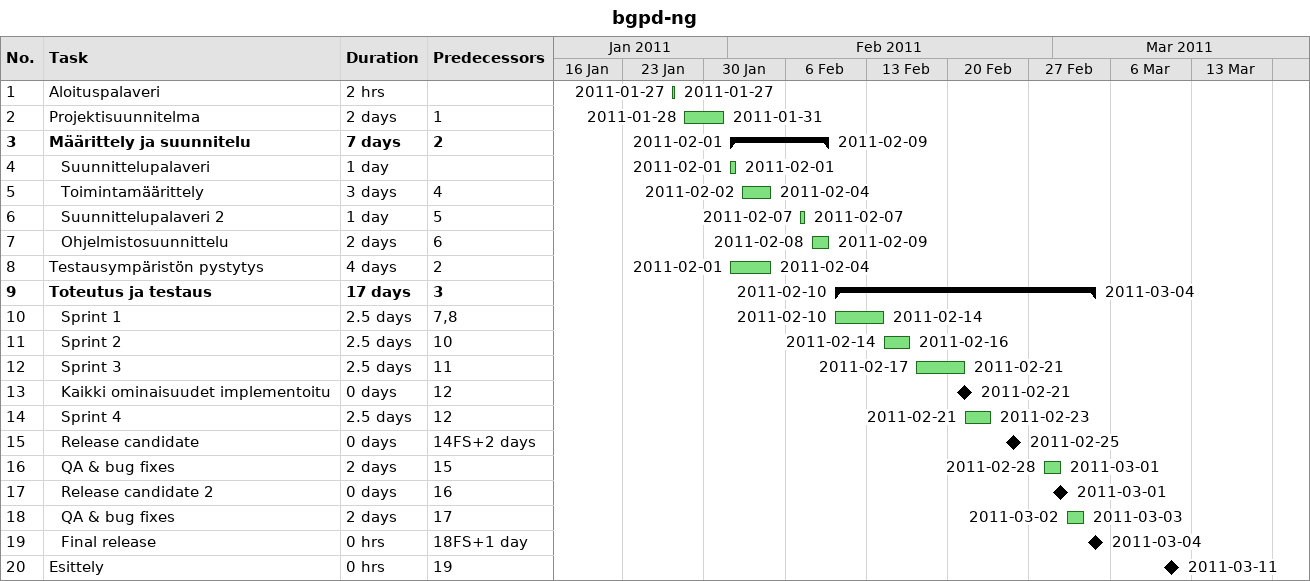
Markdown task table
bgpd-ng

| ID | Level | Task | Duration | Start | Finish | Predecessors |
|---|---|---|---|---|---|---|
| 1 | 1 | Aloituspalaveri | 2h | 2011-01-27 | 2011-01-27 |  |
| 2 | 1 | Projektisuunnitelma | 2d | 2011-01-28 | 2011-01-31 | 1 |
| 3 | 1 | **Määrittely ja suunnitelu** | 7d | 2011-02-01 | 2011-02-09 | 2 |
| 4 | 2 | Suunnittelupalaveri | 1d | 2011-02-01 | 2011-02-01 |  |
| 5 | 2 | Toimintamäärittely | 3d | 2011-02-02 | 2011-02-04 | 4 |
| 6 | 2 | Suunnittelupalaveri 2 | 1d | 2011-02-07 | 2011-02-07 | 5 |
| 7 | 2 | Ohjelmistosuunnittelu | 2d | 2011-02-08 | 2011-02-09 | 6 |
| 8 | 1 | Testausympäristön pystytys | 4d | 2011-02-01 | 2011-02-04 | 2 |
| 9 | 1 | **Toteutus ja testaus** | 17d | 2011-02-10 | 2011-03-04 | 3 |
| 10 | 2 | Sprint 1 | 2.5d | 2011-02-10 | 2011-02-14 | 7, 8 |
| 11 | 2 | Sprint 2 | 2.5d | 2011-02-14 | 2011-02-16 | 10 |
| 12 | 2 | Sprint 3 | 2.5d | 2011-02-17 | 2011-02-21 | 11 |
| 13 | 2 | Kaikki ominaisuudet implementoitu | 0d | 2011-02-21 | 2011-02-21 | 12 |
| 14 | 2 | Sprint 4 | 2.5d | 2011-02-21 | 2011-02-23 | 12 |
| 15 | 2 | Release candidate | 0d | 2011-02-25 | 2011-02-25 | 14FS+2d |
| 16 | 2 | QA & bug fixes | 2d | 2011-02-28 | 2011-03-01 | 15 |
| 17 | 2 | Release candidate 2 | 0d | 2011-03-01 | 2011-03-01 | 16 |
| 18 | 2 | QA & bug fixes | 2d | 2011-03-02 | 2011-03-03 | 17 |
| 19 | 2 | Final release | 0h | 2011-03-04 | 2011-03-04 | 18FS+1d |
| 20 | 1 | Esittely | 0h | 2011-03-11 | 2011-03-11 | 19 |
